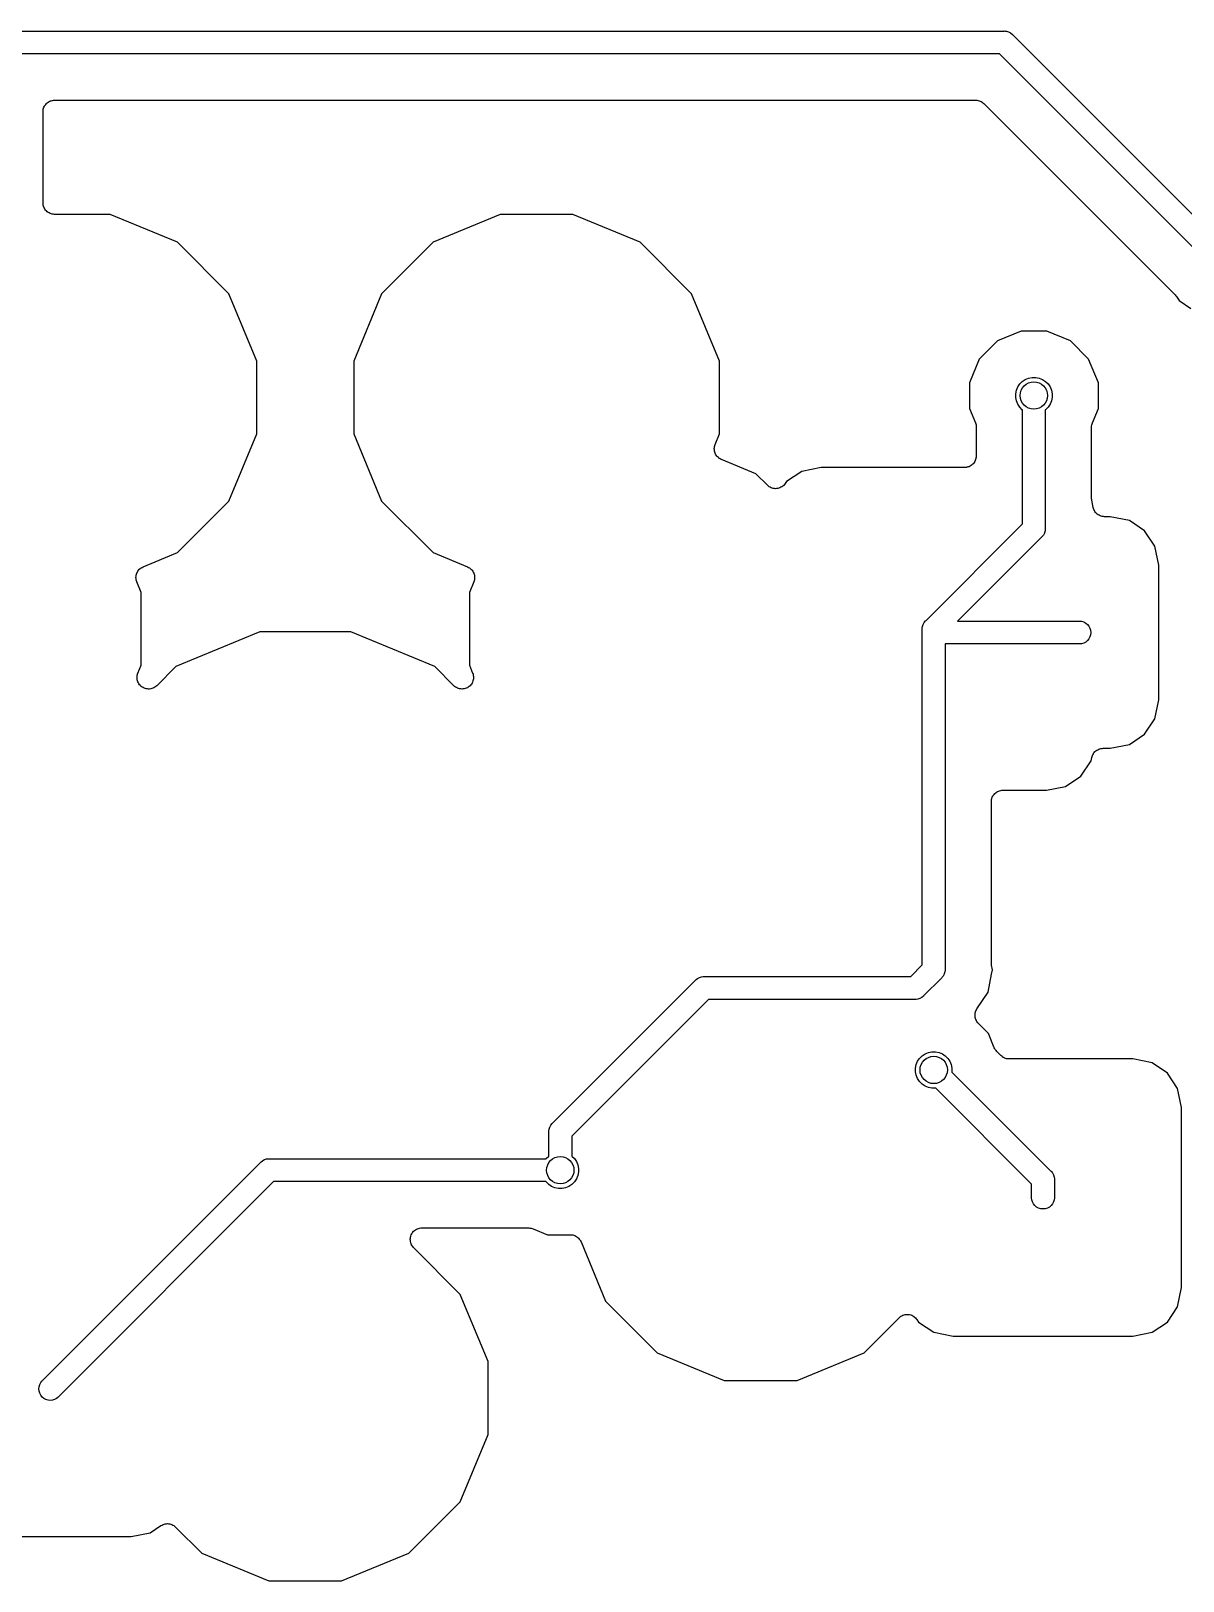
# Model space of a CAD drawing. Extents: x 0.4 to 11.3, y -7.9 to -0.4.
# Drawn here: x 6.126 to 6.624, y -2.882 to -2.213 of the extents above; entities that cross this region are included whole.
import ezdxf

# ---------------------------------------------------------------- set-up
doc = ezdxf.new("R2010")
doc.units = 0
doc.header["$MEASUREMENT"] = 0
doc.layers.add('BLACK', color=7, linetype='CONTINUOUS')

msp = doc.modelspace()

# ---------------------------------------------------------------- linework, layer by layer
at = {"layer": 'BLACK', "linetype": 'CONTINUOUS'}
for p, q in [((5.98745, -2.2126), (6.54602, -2.2126)), ((6.54602, -2.2126), (6.54626, -2.21257)), ((6.54626, -2.21257), (6.5465, -2.2126)), ((6.5465, -2.2126), (6.5465, -2.2126)), ((6.5465, -2.2126), (6.54722, -2.21267)), ((6.54722, -2.21267), (6.54815, -2.21295)), ((6.54815, -2.21295), (6.54901, -2.21341)), ((6.54901, -2.21341), (6.54976, -2.21402)), ((6.54976, -2.21402), (6.54991, -2.21421)), ((6.54991, -2.21421), (6.6418, -2.3061)), ((6.54422, -2.22244), (5.99115, -2.22244)), ((6.63611, -2.31433), (6.54422, -2.22244)), ((6.13297, -2.24327), (6.13299, -2.24326)), ((6.13299, -2.24326), (6.13341, -2.24304)), ((6.13341, -2.24304), (6.13382, -2.24282)), ((6.13382, -2.24282), (6.13384, -2.24281)), ((6.13384, -2.24281), (6.13385, -2.24281)), ((6.13385, -2.24281), (6.1343, -2.24267)), ((6.1343, -2.24267), (6.13475, -2.24254)), ((6.13475, -2.24254), (6.13477, -2.24253)), ((6.13477, -2.24253), (6.13479, -2.24253)), ((6.13479, -2.24253), (6.13526, -2.24249)), ((6.13526, -2.24249), (6.13573, -2.24244)), ((6.13573, -2.24244), (6.53387, -2.24244)), ((6.53387, -2.24244), (6.53388, -2.24244)), ((6.53388, -2.24244), (6.53388, -2.24244)), ((6.53388, -2.24244), (6.53388, -2.24244)), ((6.53388, -2.24244), (6.53394, -2.24244)), ((6.53394, -2.24244), (6.5344, -2.24249)), ((6.5344, -2.24249), (6.53485, -2.24254)), ((6.53485, -2.24254), (6.53488, -2.24255)), ((6.53488, -2.24255), (6.53491, -2.24255)), ((6.53491, -2.24255), (6.53535, -2.24269)), ((6.53535, -2.24269), (6.53579, -2.24282)), ((6.53579, -2.24282), (6.53581, -2.24284)), ((6.53581, -2.24284), (6.53584, -2.24285)), ((6.53584, -2.24285), (6.53624, -2.24307)), ((6.53624, -2.24307), (6.53665, -2.24329)), ((6.13073, -2.24737), (6.13078, -2.2469)), ((6.13073, -2.2474), (6.13073, -2.24737)), ((6.13073, -2.24741), (6.13073, -2.2474)), ((6.13073, -2.24744), (6.13073, -2.24741)), ((6.13073, -2.24741), (6.13073, -2.24741)), ((6.13073, -2.28681), (6.13073, -2.24744)), ((6.13078, -2.2469), (6.13083, -2.24644)), ((6.13083, -2.24642), (6.13084, -2.2464)), ((6.13083, -2.24644), (6.13083, -2.24642)), ((6.13084, -2.2464), (6.13098, -2.24595)), ((6.13098, -2.24595), (6.13112, -2.2455)), ((6.13112, -2.24549), (6.13113, -2.24547)), ((6.13112, -2.2455), (6.13112, -2.24549)), ((6.13113, -2.24547), (6.13136, -2.24506)), ((6.13136, -2.24506), (6.13158, -2.24464)), ((6.13158, -2.24464), (6.13159, -2.24463)), ((6.13159, -2.24463), (6.1316, -2.24462)), ((6.1316, -2.24462), (6.1319, -2.24426)), ((6.1319, -2.24426), (6.1322, -2.24389)), ((6.1322, -2.24389), (6.13222, -2.24388)), ((6.13222, -2.24388), (6.13223, -2.24387)), ((6.13223, -2.24387), (6.13259, -2.24357)), ((6.13259, -2.24357), (6.13296, -2.24328)), ((6.13296, -2.24328), (6.13297, -2.24327)), ((6.53665, -2.24329), (6.53667, -2.2433)), ((6.53667, -2.2433), (6.53669, -2.24332)), ((6.53669, -2.24332), (6.53704, -2.24361)), ((6.53704, -2.24361), (6.5374, -2.24391)), ((6.5374, -2.24391), (6.62006, -2.32656)), ((6.13077, -2.28728), (6.13073, -2.28681)), ((6.13081, -2.28775), (6.13077, -2.28728)), ((6.13082, -2.28776), (6.13081, -2.28775)), ((6.13082, -2.28778), (6.13082, -2.28776)), ((6.13096, -2.28823), (6.13082, -2.28778)), ((6.13109, -2.28868), (6.13096, -2.28823)), ((6.1311, -2.2887), (6.13109, -2.28868)), ((6.1311, -2.28872), (6.1311, -2.2887)), ((6.13132, -2.28913), (6.1311, -2.28872)), ((6.13154, -2.28955), (6.13132, -2.28913)), ((6.13155, -2.28956), (6.13154, -2.28955)), ((6.13156, -2.28958), (6.13155, -2.28956)), ((6.13186, -2.28994), (6.13156, -2.28958)), ((6.13215, -2.29031), (6.13186, -2.28994)), ((6.13217, -2.29032), (6.13215, -2.29031)), ((6.13218, -2.29033), (6.13217, -2.29032)), ((6.13254, -2.29063), (6.13218, -2.29033)), ((6.1329, -2.29094), (6.13254, -2.29063)), ((6.13292, -2.29094), (6.1329, -2.29094)), ((6.13293, -2.29096), (6.13292, -2.29094)), ((6.13334, -2.29118), (6.13293, -2.29096)), ((6.13376, -2.29141), (6.13334, -2.29118)), ((6.13377, -2.29141), (6.13376, -2.29141)), ((6.13379, -2.29142), (6.13377, -2.29141)), ((6.13424, -2.29156), (6.13379, -2.29142)), ((6.13469, -2.2917), (6.13424, -2.29156)), ((6.1347, -2.2917), (6.13469, -2.2917)), ((6.13472, -2.29171), (6.1347, -2.2917)), ((6.13519, -2.29176), (6.13472, -2.29171)), ((6.13566, -2.29181), (6.13519, -2.29176)), ((6.13569, -2.29181), (6.13566, -2.29181)), ((6.13573, -2.29181), (6.13569, -2.29181)), ((6.13569, -2.29181), (6.13569, -2.29181)), ((6.13569, -2.29181), (6.13569, -2.29181)), ((6.15982, -2.29181), (6.13573, -2.29181)), ((6.18888, -2.30385), (6.15982, -2.29181)), ((6.32837, -2.29181), (6.29931, -2.30385)), ((6.35982, -2.29181), (6.32837, -2.29181)), ((6.38888, -2.30385), (6.35982, -2.29181)), ((6.21111, -2.32608), (6.18888, -2.30385)), ((6.29931, -2.30385), (6.27707, -2.32609)), ((6.41111, -2.32608), (6.38888, -2.30385)), ((6.22315, -2.35514), (6.21111, -2.32608)), ((6.27707, -2.32609), (6.26504, -2.35514)), ((6.42315, -2.35514), (6.41111, -2.32608)), ((6.62006, -2.32656), (6.62011, -2.32661)), ((6.62011, -2.32661), (6.62039, -2.32697)), ((6.62039, -2.32697), (6.62068, -2.32732)), ((6.62068, -2.32732), (6.6218, -2.32899)), ((6.6218, -2.32899), (6.62689, -2.3324)), ((6.55351, -2.3422), (6.54327, -2.34645)), ((6.5646, -2.3422), (6.55351, -2.3422)), ((6.57484, -2.34645), (6.5646, -2.3422)), ((6.54327, -2.34645), (6.53542, -2.35429)), ((6.58269, -2.35429), (6.57484, -2.34645)), ((6.22315, -2.38659), (6.22315, -2.35514)), ((6.26504, -2.35514), (6.26504, -2.38659)), ((6.42315, -2.38659), (6.42315, -2.35514)), ((6.53542, -2.35429), (6.53118, -2.36453)), ((6.58693, -2.36453), (6.58269, -2.35429)), ((6.55404, -2.36396), (6.55533, -2.3631)), ((6.55533, -2.3631), (6.55676, -2.36251)), ((6.55676, -2.36251), (6.55828, -2.3622)), ((6.55828, -2.3622), (6.55983, -2.3622)), ((6.55983, -2.3622), (6.56135, -2.36251)), ((6.56135, -2.36251), (6.56278, -2.3631)), ((6.56278, -2.3631), (6.56407, -2.36396)), ((6.53118, -2.36453), (6.53118, -2.37562)), ((6.55118, -2.3693), (6.55148, -2.36778)), ((6.55118, -2.37085), (6.55118, -2.3693)), ((6.55148, -2.36778), (6.55208, -2.36635)), ((6.55208, -2.36635), (6.55294, -2.36506)), ((6.55294, -2.36506), (6.55404, -2.36396)), ((6.56407, -2.36396), (6.56517, -2.36506)), ((6.56517, -2.36506), (6.56603, -2.36635)), ((6.56603, -2.36635), (6.56663, -2.36778)), ((6.56663, -2.36778), (6.56693, -2.3693)), ((6.56693, -2.3693), (6.56693, -2.37085)), ((6.58693, -2.37562), (6.58693, -2.36453)), ((6.53118, -2.37562), (6.53375, -2.38183)), ((6.55148, -2.37238), (6.55118, -2.37085)), ((6.55208, -2.37381), (6.55148, -2.37238)), ((6.55294, -2.3751), (6.55208, -2.37381)), ((6.55404, -2.37619), (6.55294, -2.3751)), ((6.55413, -2.37626), (6.55404, -2.37619)), ((6.55413, -2.42552), (6.55413, -2.37626)), ((6.56407, -2.37619), (6.56398, -2.37626)), ((6.56398, -2.37626), (6.56398, -2.42732)), ((6.56517, -2.3751), (6.56407, -2.37619)), ((6.56603, -2.37381), (6.56517, -2.3751)), ((6.56663, -2.37238), (6.56603, -2.37381)), ((6.56693, -2.37085), (6.56663, -2.37238)), ((6.58436, -2.38183), (6.58693, -2.37562)), ((6.53375, -2.38183), (6.53376, -2.38184)), ((6.53376, -2.38184), (6.53376, -2.38184)), ((6.53376, -2.38184), (6.53376, -2.38184)), ((6.53376, -2.38184), (6.53378, -2.3819)), ((6.53378, -2.3819), (6.53391, -2.38234)), ((6.53391, -2.38234), (6.53404, -2.38278)), ((6.53404, -2.38278), (6.53404, -2.38281)), ((6.53404, -2.38281), (6.53405, -2.38284)), ((6.53405, -2.38284), (6.53409, -2.38329)), ((6.53409, -2.38329), (6.53413, -2.38375)), ((6.53413, -2.38375), (6.53413, -2.39616)), ((6.58398, -2.38368), (6.58403, -2.38322)), ((6.58398, -2.38374), (6.58398, -2.38368)), ((6.58398, -2.38375), (6.58398, -2.38374)), ((6.58398, -2.38374), (6.58398, -2.38374)), ((6.58398, -2.38374), (6.58398, -2.38374)), ((6.58398, -2.41424), (6.58398, -2.38375)), ((6.58403, -2.38322), (6.58407, -2.38277)), ((6.58407, -2.38277), (6.58408, -2.38274)), ((6.58408, -2.38274), (6.58409, -2.38271)), ((6.58409, -2.38271), (6.58422, -2.38227)), ((6.58422, -2.38227), (6.58436, -2.38183)), ((6.21111, -2.41565), (6.22315, -2.38659)), ((6.26504, -2.38659), (6.27707, -2.41565)), ((6.42127, -2.39114), (6.42315, -2.38659)), ((6.42088, -2.39304), (6.42089, -2.39303)), ((6.42093, -2.39351), (6.42088, -2.39304)), ((6.42089, -2.39301), (6.42093, -2.39254)), ((6.42089, -2.39303), (6.42089, -2.39301)), ((6.42093, -2.39254), (6.42098, -2.39207)), ((6.42097, -2.39398), (6.42093, -2.39351)), ((6.42098, -2.394), (6.42097, -2.39398)), ((6.42098, -2.39207), (6.42099, -2.39206)), ((6.42098, -2.39402), (6.42098, -2.394)), ((6.42111, -2.39447), (6.42098, -2.39402)), ((6.42099, -2.39204), (6.42113, -2.39159)), ((6.42099, -2.39206), (6.42099, -2.39204)), ((6.42125, -2.39492), (6.42111, -2.39447)), ((6.42113, -2.39159), (6.42127, -2.39114)), ((6.42125, -2.39493), (6.42125, -2.39492)), ((6.42126, -2.39495), (6.42125, -2.39493)), ((6.42148, -2.39537), (6.42126, -2.39495)), ((6.4217, -2.39578), (6.42148, -2.39537)), ((6.42171, -2.3958), (6.4217, -2.39578)), ((6.42172, -2.39581), (6.42171, -2.3958)), ((6.42202, -2.39618), (6.42172, -2.39581)), ((6.42231, -2.39655), (6.42202, -2.39618)), ((6.42232, -2.39656), (6.42231, -2.39655)), ((6.42233, -2.39657), (6.42232, -2.39656)), ((6.42269, -2.39687), (6.42233, -2.39657)), ((6.42305, -2.39717), (6.42269, -2.39687)), ((6.42307, -2.39718), (6.42305, -2.39717)), ((6.42308, -2.39719), (6.42307, -2.39718)), ((6.4235, -2.39742), (6.42308, -2.39719)), ((6.53402, -2.3972), (6.53388, -2.39765)), ((6.53403, -2.39719), (6.53402, -2.3972)), ((6.53408, -2.3967), (6.53403, -2.39717)), ((6.53403, -2.39717), (6.53403, -2.39719)), ((6.53413, -2.39623), (6.53408, -2.3967)), ((6.53413, -2.39616), (6.53413, -2.3962)), ((6.53413, -2.3962), (6.53413, -2.3962)), ((6.53413, -2.3962), (6.53413, -2.3962)), ((6.53413, -2.3962), (6.53413, -2.39623)), ((6.42391, -2.39765), (6.4235, -2.39742)), ((6.42394, -2.39766), (6.42391, -2.39765)), ((6.42397, -2.39767), (6.42394, -2.39766)), ((6.42394, -2.39766), (6.42394, -2.39766)), ((6.42394, -2.39766), (6.42394, -2.39766)), ((6.43888, -2.40385), (6.42397, -2.39767)), ((6.44386, -2.40883), (6.43888, -2.40385)), ((6.45873, -2.40281), (6.45212, -2.40723)), ((6.46703, -2.40116), (6.45873, -2.40281)), ((6.52913, -2.40116), (6.46703, -2.40116)), ((6.5296, -2.40112), (6.52913, -2.40116)), ((6.53007, -2.40108), (6.5296, -2.40112)), ((6.53009, -2.40107), (6.53007, -2.40108)), ((6.53011, -2.40107), (6.53009, -2.40107)), ((6.53056, -2.40093), (6.53011, -2.40107)), ((6.53101, -2.4008), (6.53056, -2.40093)), ((6.53102, -2.40079), (6.53101, -2.4008)), ((6.53104, -2.40079), (6.53102, -2.40079)), ((6.53145, -2.40057), (6.53104, -2.40079)), ((6.53187, -2.40035), (6.53145, -2.40057)), ((6.53189, -2.40034), (6.53187, -2.40035)), ((6.5319, -2.40033), (6.53189, -2.40034)), ((6.53227, -2.40003), (6.5319, -2.40033)), ((6.53263, -2.39974), (6.53227, -2.40003)), ((6.53264, -2.39972), (6.53263, -2.39974)), ((6.53266, -2.39971), (6.53264, -2.39972)), ((6.53296, -2.39935), (6.53266, -2.39971)), ((6.53326, -2.39899), (6.53296, -2.39935)), ((6.53327, -2.39897), (6.53326, -2.39899)), ((6.53328, -2.39896), (6.53327, -2.39897)), ((6.5335, -2.39855), (6.53328, -2.39896)), ((6.53373, -2.39813), (6.5335, -2.39855)), ((6.53374, -2.3981), (6.53373, -2.39812)), ((6.53373, -2.39812), (6.53373, -2.39813)), ((6.53388, -2.39765), (6.53374, -2.3981)), ((6.44423, -2.40913), (6.44386, -2.40883)), ((6.44459, -2.40943), (6.44423, -2.40913)), ((6.4446, -2.40944), (6.44459, -2.40943)), ((6.44462, -2.40945), (6.4446, -2.40944)), ((6.44503, -2.40967), (6.44462, -2.40945)), ((6.44545, -2.4099), (6.44503, -2.40967)), ((6.44546, -2.40991), (6.44545, -2.4099)), ((6.44548, -2.40991), (6.44546, -2.40991)), ((6.44593, -2.41005), (6.44548, -2.40991)), ((6.44638, -2.41019), (6.44593, -2.41005)), ((6.44639, -2.41019), (6.44638, -2.41019)), ((6.44641, -2.4102), (6.44639, -2.41019)), ((6.44688, -2.41025), (6.44641, -2.4102)), ((6.44735, -2.4103), (6.44688, -2.41025)), ((6.44736, -2.4103), (6.44735, -2.4103)), ((6.44738, -2.4103), (6.44736, -2.4103)), ((6.44785, -2.41025), (6.44738, -2.4103)), ((6.44832, -2.41021), (6.44785, -2.41025)), ((6.44834, -2.41021), (6.44832, -2.41021)), ((6.44835, -2.41021), (6.44834, -2.41021)), ((6.4488, -2.41007), (6.44835, -2.41021)), ((6.44926, -2.40994), (6.4488, -2.41007)), ((6.44927, -2.40993), (6.44926, -2.40994)), ((6.44929, -2.40993), (6.44927, -2.40993)), ((6.44971, -2.40971), (6.44929, -2.40993)), ((6.45012, -2.40949), (6.44971, -2.40971)), ((6.45014, -2.40948), (6.45012, -2.40949)), ((6.45015, -2.40947), (6.45014, -2.40948)), ((6.45052, -2.40917), (6.45015, -2.40947)), ((6.45089, -2.40888), (6.45052, -2.40917)), ((6.4509, -2.40887), (6.45089, -2.40888)), ((6.45091, -2.40886), (6.4509, -2.40887)), ((6.45121, -2.4085), (6.45091, -2.40886)), ((6.45152, -2.40813), (6.45121, -2.4085)), ((6.45153, -2.40811), (6.45152, -2.40813)), ((6.45155, -2.40807), (6.45153, -2.40811)), ((6.45153, -2.40811), (6.45153, -2.40811)), ((6.45153, -2.40811), (6.45153, -2.40811)), ((6.45212, -2.40723), (6.45155, -2.40807)), ((6.18888, -2.43789), (6.21111, -2.41565)), ((6.27707, -2.41565), (6.29931, -2.43789)), ((6.58402, -2.4147), (6.58398, -2.41424)), ((6.58406, -2.41515), (6.58402, -2.4147)), ((6.58407, -2.41522), (6.58406, -2.41515)), ((6.58471, -2.4184), (6.58407, -2.41522)), ((6.58484, -2.41885), (6.58471, -2.4184)), ((6.58497, -2.4193), (6.58484, -2.41885)), ((6.58498, -2.41931), (6.58497, -2.4193)), ((6.58499, -2.41933), (6.58498, -2.41931)), ((6.58521, -2.41975), (6.58499, -2.41933)), ((6.58543, -2.42016), (6.58521, -2.41975)), ((6.58544, -2.42018), (6.58543, -2.42016)), ((6.58545, -2.42019), (6.58544, -2.42018)), ((6.58574, -2.42056), (6.58545, -2.42019)), ((6.58604, -2.42092), (6.58574, -2.42056)), ((6.58605, -2.42093), (6.58604, -2.42092)), ((6.58606, -2.42095), (6.58605, -2.42093)), ((6.58643, -2.42125), (6.58606, -2.42095)), ((6.58678, -2.42155), (6.58643, -2.42125)), ((6.5868, -2.42156), (6.58678, -2.42155)), ((6.58682, -2.42157), (6.5868, -2.42156)), ((6.58723, -2.42179), (6.58682, -2.42157)), ((6.58764, -2.42202), (6.58723, -2.42179)), ((6.58766, -2.42203), (6.58764, -2.42202)), ((6.58768, -2.42203), (6.58766, -2.42203)), ((6.58812, -2.42217), (6.58768, -2.42203)), ((6.58857, -2.42231), (6.58812, -2.42217)), ((6.58859, -2.42232), (6.58857, -2.42231)), ((6.58861, -2.42232), (6.58859, -2.42232)), ((6.58908, -2.42237), (6.58861, -2.42232)), ((6.58954, -2.42242), (6.58908, -2.42237)), ((6.58958, -2.42242), (6.58954, -2.42242)), ((6.58961, -2.42242), (6.58958, -2.42242)), ((6.58958, -2.42242), (6.58958, -2.42242)), ((6.58958, -2.42242), (6.58958, -2.42242)), ((6.59203, -2.42242), (6.58961, -2.42242)), ((6.60032, -2.42407), (6.59203, -2.42242)), ((6.51244, -2.46722), (6.55413, -2.42552)), ((6.56281, -2.43074), (6.56255, -2.43106)), ((6.56317, -2.43031), (6.56281, -2.43074)), ((6.56362, -2.42945), (6.56317, -2.43031)), ((6.56365, -2.42938), (6.56362, -2.42945)), ((6.56391, -2.42852), (6.56365, -2.42938)), ((6.56398, -2.4278), (6.56391, -2.42852)), ((6.56398, -2.42732), (6.564, -2.42756)), ((6.564, -2.42756), (6.56398, -2.4278)), ((6.56398, -2.4278), (6.56398, -2.4278)), ((6.60694, -2.42849), (6.60032, -2.42407)), ((6.61136, -2.43511), (6.60694, -2.42849)), ((6.56236, -2.43121), (6.52605, -2.46752)), ((6.56255, -2.43106), (6.56236, -2.43121)), ((6.61301, -2.44341), (6.61136, -2.43511)), ((6.17355, -2.44428), (6.17397, -2.44406)), ((6.17397, -2.44406), (6.18888, -2.43789)), ((6.29931, -2.43789), (6.31422, -2.44406)), ((6.31422, -2.44406), (6.31425, -2.44407)), ((6.31425, -2.44407), (6.31425, -2.44407)), ((6.31425, -2.44407), (6.31425, -2.44407)), ((6.31425, -2.44407), (6.31428, -2.44409)), ((6.31428, -2.44409), (6.31469, -2.44431)), ((6.61301, -2.50148), (6.61301, -2.44341)), ((6.17088, -2.44865), (6.17089, -2.44864)), ((6.17093, -2.44912), (6.17088, -2.44865)), ((6.17089, -2.44862), (6.17094, -2.44815)), ((6.17089, -2.44864), (6.17089, -2.44862)), ((6.17097, -2.44959), (6.17093, -2.44912)), ((6.17094, -2.44815), (6.17099, -2.44768)), ((6.17097, -2.44961), (6.17097, -2.44959)), ((6.17097, -2.44962), (6.17097, -2.44961)), ((6.17111, -2.45007), (6.17097, -2.44962)), ((6.17099, -2.44765), (6.17113, -2.4472)), ((6.17099, -2.44767), (6.17099, -2.44765)), ((6.17099, -2.44768), (6.17099, -2.44767)), ((6.17124, -2.45053), (6.17111, -2.45007)), ((6.17113, -2.4472), (6.17127, -2.44675)), ((6.17125, -2.45056), (6.17124, -2.45053)), ((6.17127, -2.45059), (6.17125, -2.45056)), ((6.17125, -2.45056), (6.17125, -2.45056)), ((6.17125, -2.45056), (6.17125, -2.45056)), ((6.17127, -2.44675), (6.17128, -2.44673)), ((6.17315, -2.45514), (6.17127, -2.45059)), ((6.17128, -2.44673), (6.17129, -2.44672)), ((6.17129, -2.44672), (6.17151, -2.44631)), ((6.17151, -2.44631), (6.17173, -2.44589)), ((6.17173, -2.44589), (6.17175, -2.44588)), ((6.17175, -2.44586), (6.17205, -2.4455)), ((6.17175, -2.44588), (6.17175, -2.44586)), ((6.17205, -2.4455), (6.17236, -2.44514)), ((6.17236, -2.44514), (6.17237, -2.44513)), ((6.17237, -2.44513), (6.17238, -2.44511)), ((6.17238, -2.44511), (6.17274, -2.44482)), ((6.17274, -2.44482), (6.17311, -2.44452)), ((6.17311, -2.44452), (6.17313, -2.44451)), ((6.17313, -2.44451), (6.17314, -2.4445)), ((6.17314, -2.4445), (6.17355, -2.44428)), ((6.31469, -2.44431), (6.31511, -2.44454)), ((6.31692, -2.45059), (6.31504, -2.45514)), ((6.31511, -2.44454), (6.31512, -2.44455)), ((6.31512, -2.44455), (6.31514, -2.44456)), ((6.31514, -2.44456), (6.31549, -2.44486)), ((6.31549, -2.44486), (6.31586, -2.44516)), ((6.31586, -2.44516), (6.31587, -2.44518)), ((6.31587, -2.44518), (6.31588, -2.44519)), ((6.31588, -2.44519), (6.31617, -2.44555)), ((6.31617, -2.44555), (6.31647, -2.44592)), ((6.31647, -2.44592), (6.31648, -2.44593)), ((6.31648, -2.44593), (6.31649, -2.44595)), ((6.31649, -2.44595), (6.31671, -2.44636)), ((6.31671, -2.44636), (6.31693, -2.44678)), ((6.31706, -2.45014), (6.31692, -2.45059)), ((6.31693, -2.44678), (6.31694, -2.4468)), ((6.31694, -2.4468), (6.31694, -2.44681)), ((6.31694, -2.44681), (6.31707, -2.44726)), ((6.3172, -2.44969), (6.31706, -2.45014)), ((6.31707, -2.44726), (6.31721, -2.44772)), ((6.31721, -2.44966), (6.3172, -2.44968)), ((6.3172, -2.44968), (6.3172, -2.44969)), ((6.31721, -2.44772), (6.31721, -2.44773)), ((6.31721, -2.44773), (6.31722, -2.44775)), ((6.31725, -2.44919), (6.31721, -2.44966)), ((6.31722, -2.44775), (6.31726, -2.44822)), ((6.3173, -2.44872), (6.31725, -2.44919)), ((6.31726, -2.44822), (6.3173, -2.44869)), ((6.3173, -2.44869), (6.3173, -2.4487)), ((6.3173, -2.4487), (6.3173, -2.44872)), ((6.17315, -2.48659), (6.17315, -2.45514)), ((6.31504, -2.45514), (6.31504, -2.48659)), ((6.5108, -2.47087), (6.51083, -2.47063)), ((6.51083, -2.47111), (6.5108, -2.47087)), ((6.51083, -2.47062), (6.5109, -2.4699)), ((6.51083, -2.47063), (6.51083, -2.47062)), ((6.5109, -2.4699), (6.51118, -2.46897)), ((6.51118, -2.46897), (6.51164, -2.46812)), ((6.51164, -2.46812), (6.51225, -2.46737)), ((6.51225, -2.46737), (6.51244, -2.46722)), ((6.52605, -2.46752), (6.57898, -2.46752)), ((6.57898, -2.46752), (6.5797, -2.46759)), ((6.5797, -2.46759), (6.58063, -2.46787)), ((6.58063, -2.46787), (6.58149, -2.46833)), ((6.58149, -2.46833), (6.58224, -2.46894)), ((6.58224, -2.46894), (6.58285, -2.46969)), ((6.58285, -2.46969), (6.58331, -2.47055)), ((6.58331, -2.47055), (6.58359, -2.47148)), ((6.22445, -2.47213), (6.18816, -2.48716)), ((6.26374, -2.47213), (6.22445, -2.47213)), ((6.30003, -2.48716), (6.26374, -2.47213)), ((6.51083, -2.61607), (6.51083, -2.47111)), ((6.57898, -2.47736), (6.52067, -2.47736)), ((6.52067, -2.47736), (6.52067, -2.61787)), ((6.5797, -2.47729), (6.57898, -2.47736)), ((6.58063, -2.47701), (6.5797, -2.47729)), ((6.58149, -2.47655), (6.58063, -2.47701)), ((6.58224, -2.47594), (6.58149, -2.47655)), ((6.58285, -2.47519), (6.58224, -2.47594)), ((6.58331, -2.47433), (6.58285, -2.47519)), ((6.58359, -2.47341), (6.58331, -2.47433)), ((6.58359, -2.47148), (6.58369, -2.47244)), ((6.58369, -2.47244), (6.58359, -2.47341)), ((6.17142, -2.49138), (6.17147, -2.4909)), ((6.17147, -2.49089), (6.17161, -2.49043)), ((6.17147, -2.4909), (6.17147, -2.49089)), ((6.17147, -2.49089), (6.17147, -2.49089)), ((6.17161, -2.49043), (6.17175, -2.48996)), ((6.17175, -2.48996), (6.17315, -2.48659)), ((6.18816, -2.48716), (6.17991, -2.49541)), ((6.30828, -2.49541), (6.30003, -2.48716)), ((6.31504, -2.48659), (6.31644, -2.48996)), ((6.31644, -2.48996), (6.31646, -2.49002)), ((6.31646, -2.49002), (6.31646, -2.49002)), ((6.31646, -2.49002), (6.31646, -2.49002)), ((6.31646, -2.49002), (6.31646, -2.49003)), ((6.31646, -2.49003), (6.3166, -2.4905)), ((6.3166, -2.4905), (6.31673, -2.49096)), ((6.31673, -2.49096), (6.31673, -2.49096)), ((6.31673, -2.49096), (6.31673, -2.49097)), ((6.31673, -2.49097), (6.31677, -2.49144)), ((6.17137, -2.49186), (6.17142, -2.49138)), ((6.17137, -2.49187), (6.17137, -2.49186)), ((6.17142, -2.49235), (6.17137, -2.49187)), ((6.17137, -2.49187), (6.17137, -2.49187)), ((6.17146, -2.49283), (6.17142, -2.49235)), ((6.17146, -2.49284), (6.17146, -2.49283)), ((6.17147, -2.49284), (6.17146, -2.49284)), ((6.1716, -2.49331), (6.17147, -2.49284)), ((6.17174, -2.49377), (6.1716, -2.49331)), ((6.17175, -2.49378), (6.17174, -2.49377)), ((6.17174, -2.49377), (6.17174, -2.49377)), ((6.17196, -2.49419), (6.17175, -2.49378)), ((6.1722, -2.49463), (6.17196, -2.49419)), ((6.1722, -2.49464), (6.1722, -2.49463)), ((6.1722, -2.49463), (6.1722, -2.49463)), ((6.1725, -2.49501), (6.1722, -2.49464)), ((6.17281, -2.49539), (6.1725, -2.49501)), ((6.17282, -2.4954), (6.17281, -2.49539)), ((6.17281, -2.49539), (6.17281, -2.49539)), ((6.17319, -2.49571), (6.17282, -2.4954)), ((6.17356, -2.49601), (6.17319, -2.49571)), ((6.17356, -2.49602), (6.17356, -2.49601)), ((6.17357, -2.49602), (6.17356, -2.49602)), ((6.17399, -2.49625), (6.17357, -2.49602)), ((6.17442, -2.49648), (6.17399, -2.49625)), ((6.17443, -2.49648), (6.17442, -2.49648)), ((6.17442, -2.49648), (6.17442, -2.49648)), ((6.17488, -2.49663), (6.17443, -2.49648)), ((6.17535, -2.49677), (6.17488, -2.49663)), ((6.17536, -2.49677), (6.17535, -2.49677)), ((6.17535, -2.49677), (6.17535, -2.49677)), ((6.17584, -2.49683), (6.17536, -2.49677)), ((6.17632, -2.49688), (6.17584, -2.49683)), ((6.17633, -2.49688), (6.17632, -2.49688)), ((6.17632, -2.49688), (6.17632, -2.49688)), ((6.17681, -2.49684), (6.17633, -2.49688)), ((6.17729, -2.49679), (6.17681, -2.49684)), ((6.1773, -2.49679), (6.17729, -2.49679)), ((6.17776, -2.49666), (6.1773, -2.49679)), ((6.1773, -2.49679), (6.1773, -2.49679)), ((6.17823, -2.49652), (6.17776, -2.49666)), ((6.17824, -2.49652), (6.17823, -2.49652)), ((6.17823, -2.49652), (6.17823, -2.49652)), ((6.17866, -2.4963), (6.17824, -2.49652)), ((6.17909, -2.49607), (6.17866, -2.4963)), ((6.1791, -2.49607), (6.17909, -2.49607)), ((6.17947, -2.49577), (6.1791, -2.49607)), ((6.1791, -2.49607), (6.1791, -2.49607)), ((6.17986, -2.49546), (6.17947, -2.49577)), ((6.17991, -2.49541), (6.17986, -2.49546)), ((6.17986, -2.49546), (6.17986, -2.49546)), ((6.17986, -2.49546), (6.17986, -2.49546)), ((6.17986, -2.49546), (6.17986, -2.49546)), ((6.30866, -2.49572), (6.30828, -2.49541)), ((6.30903, -2.49603), (6.30866, -2.49572)), ((6.30904, -2.49603), (6.30903, -2.49603)), ((6.30903, -2.49603), (6.30903, -2.49603)), ((6.30946, -2.49626), (6.30904, -2.49603)), ((6.30989, -2.49649), (6.30946, -2.49626)), ((6.3099, -2.49649), (6.30989, -2.49649)), ((6.30989, -2.49649), (6.30989, -2.49649)), ((6.31037, -2.49664), (6.3099, -2.49649)), ((6.31082, -2.49678), (6.31037, -2.49664)), ((6.31083, -2.49678), (6.31082, -2.49678)), ((6.31082, -2.49678), (6.31082, -2.49678)), ((6.31132, -2.49683), (6.31083, -2.49678)), ((6.31179, -2.49688), (6.31132, -2.49683)), ((6.3118, -2.49688), (6.31179, -2.49688)), ((6.31227, -2.49683), (6.3118, -2.49688)), ((6.3118, -2.49688), (6.3118, -2.49688)), ((6.31276, -2.49679), (6.31227, -2.49683)), ((6.31277, -2.49679), (6.31276, -2.49679)), ((6.31323, -2.49665), (6.31277, -2.49679)), ((6.31277, -2.49679), (6.31277, -2.49679)), ((6.3137, -2.49651), (6.31323, -2.49665)), ((6.31371, -2.49651), (6.3137, -2.49651)), ((6.3137, -2.49651), (6.3137, -2.49651)), ((6.31415, -2.49627), (6.31371, -2.49651)), ((6.31456, -2.49606), (6.31415, -2.49627)), ((6.31457, -2.49605), (6.31456, -2.49606)), ((6.31497, -2.49573), (6.31457, -2.49605)), ((6.31457, -2.49605), (6.31457, -2.49605)), ((6.31532, -2.49544), (6.31497, -2.49573)), ((6.31533, -2.49544), (6.31532, -2.49544)), ((6.31532, -2.49544), (6.31532, -2.49544)), ((6.31565, -2.49506), (6.31533, -2.49544)), ((6.31595, -2.4947), (6.31565, -2.49506)), ((6.31618, -2.49426), (6.31595, -2.49469)), ((6.31595, -2.49469), (6.31595, -2.49469)), ((6.31595, -2.49469), (6.31595, -2.4947)), ((6.31642, -2.49384), (6.31618, -2.49426)), ((6.31657, -2.49336), (6.31642, -2.49383)), ((6.31642, -2.49383), (6.31642, -2.49384)), ((6.31642, -2.49384), (6.31642, -2.49384)), ((6.31671, -2.49291), (6.31657, -2.49336)), ((6.31677, -2.49241), (6.31671, -2.4929)), ((6.31671, -2.4929), (6.31671, -2.49291)), ((6.31671, -2.49291), (6.31671, -2.49291)), ((6.31677, -2.49144), (6.31682, -2.49193)), ((6.31682, -2.49194), (6.31677, -2.49241)), ((6.31682, -2.49193), (6.31682, -2.49194)), ((6.31682, -2.49194), (6.31682, -2.49194)), ((6.61136, -2.50977), (6.61301, -2.50148)), ((6.60694, -2.51639), (6.61136, -2.50977)), ((6.60032, -2.52081), (6.60694, -2.51639)), ((6.58486, -2.52463), (6.58516, -2.52427)), ((6.58516, -2.52427), (6.58546, -2.52391)), ((6.58546, -2.52391), (6.58547, -2.5239)), ((6.58547, -2.5239), (6.58549, -2.52388)), ((6.58549, -2.52388), (6.58585, -2.52359)), ((6.58585, -2.52359), (6.58622, -2.52329)), ((6.58622, -2.52329), (6.58623, -2.52328)), ((6.58623, -2.52328), (6.58625, -2.52327)), ((6.58625, -2.52327), (6.58667, -2.52305)), ((6.58667, -2.52305), (6.58708, -2.52284)), ((6.58708, -2.52284), (6.5871, -2.52283)), ((6.5871, -2.52283), (6.58711, -2.52282)), ((6.58711, -2.52282), (6.58757, -2.52269)), ((6.58757, -2.52269), (6.58801, -2.52255)), ((6.58801, -2.52255), (6.58803, -2.52255)), ((6.58803, -2.52255), (6.58805, -2.52255)), ((6.58805, -2.52255), (6.58852, -2.5225)), ((6.58852, -2.5225), (6.58898, -2.52246)), ((6.58898, -2.52246), (6.59203, -2.52246)), ((6.59203, -2.52246), (6.60032, -2.52081)), ((6.57938, -2.5345), (6.5838, -2.52788)), ((6.5838, -2.52788), (6.58408, -2.52648)), ((6.58408, -2.52645), (6.58409, -2.52641)), ((6.58408, -2.52648), (6.58408, -2.52645)), ((6.58408, -2.52645), (6.58408, -2.52645)), ((6.58408, -2.52645), (6.58408, -2.52645)), ((6.58409, -2.52641), (6.58424, -2.52597)), ((6.58424, -2.52597), (6.58437, -2.52552)), ((6.58437, -2.52552), (6.58438, -2.5255)), ((6.58438, -2.5255), (6.58439, -2.52548)), ((6.58439, -2.52548), (6.58462, -2.52507)), ((6.58462, -2.52507), (6.58484, -2.52466)), ((6.58484, -2.52466), (6.58485, -2.52465)), ((6.58485, -2.52465), (6.58486, -2.52463)), ((6.57276, -2.53892), (6.57938, -2.5345)), ((6.54072, -2.54503), (6.54077, -2.54456)), ((6.54077, -2.54456), (6.54078, -2.54455)), ((6.54078, -2.54453), (6.54092, -2.54408)), ((6.54078, -2.54455), (6.54078, -2.54453)), ((6.54092, -2.54408), (6.54106, -2.54363)), ((6.54106, -2.54363), (6.54107, -2.54362)), ((6.54107, -2.5436), (6.5413, -2.54319)), ((6.54107, -2.54362), (6.54107, -2.5436)), ((6.5413, -2.54319), (6.54152, -2.54277)), ((6.54152, -2.54277), (6.54154, -2.54276)), ((6.54154, -2.54274), (6.54185, -2.54238)), ((6.54154, -2.54276), (6.54154, -2.54274)), ((6.54185, -2.54238), (6.54215, -2.54202)), ((6.54215, -2.54202), (6.54216, -2.54201)), ((6.54216, -2.54201), (6.54217, -2.542)), ((6.54217, -2.542), (6.54254, -2.5417)), ((6.54254, -2.5417), (6.5429, -2.5414)), ((6.5429, -2.5414), (6.54292, -2.5414)), ((6.54292, -2.5414), (6.54293, -2.54138)), ((6.54293, -2.54138), (6.54335, -2.54117)), ((6.54335, -2.54117), (6.54376, -2.54095)), ((6.54376, -2.54095), (6.54378, -2.54094)), ((6.54378, -2.54094), (6.5438, -2.54093)), ((6.5438, -2.54093), (6.54425, -2.5408)), ((6.54425, -2.5408), (6.5447, -2.54066)), ((6.5447, -2.54066), (6.54472, -2.54066)), ((6.54472, -2.54066), (6.54473, -2.54066)), ((6.54473, -2.54066), (6.5452, -2.54061)), ((6.5452, -2.54061), (6.54567, -2.54057)), ((6.54567, -2.54057), (6.56447, -2.54057)), ((6.56447, -2.54057), (6.57276, -2.53892)), ((6.54067, -2.5455), (6.54072, -2.54503)), ((6.54067, -2.54553), (6.54067, -2.5455)), ((6.54067, -2.54557), (6.54067, -2.54553)), ((6.54067, -2.54553), (6.54067, -2.54553)), ((6.54067, -2.54553), (6.54067, -2.54553)), ((6.54067, -2.61516), (6.54067, -2.54557)), ((6.50584, -2.62106), (6.51083, -2.61607)), ((6.52067, -2.61787), (6.52069, -2.61811)), ((6.52069, -2.61811), (6.52067, -2.61835)), ((6.54071, -2.61562), (6.54067, -2.61516)), ((6.54075, -2.61607), (6.54071, -2.61562)), ((6.54077, -2.61614), (6.54075, -2.61607)), ((6.54116, -2.61811), (6.54077, -2.61614)), ((6.54077, -2.62008), (6.54116, -2.61811)), ((6.35102, -2.68437), (6.41272, -2.62267)), ((6.41272, -2.62267), (6.41287, -2.62249)), ((6.41287, -2.62249), (6.41306, -2.62233)), ((6.41306, -2.62233), (6.4136, -2.62189)), ((6.41306, -2.62233), (6.41306, -2.62233)), ((6.4136, -2.62189), (6.41362, -2.62187)), ((6.41362, -2.62187), (6.41447, -2.62142)), ((6.41447, -2.62142), (6.4154, -2.62113)), ((6.4154, -2.62113), (6.41613, -2.62106)), ((6.41613, -2.62106), (6.41637, -2.62104)), ((6.41613, -2.62106), (6.41613, -2.62106)), ((6.41637, -2.62104), (6.41661, -2.62106)), ((6.41661, -2.62106), (6.50584, -2.62106)), ((6.51906, -2.62176), (6.51152, -2.62929)), ((6.51924, -2.62161), (6.51906, -2.62176)), ((6.51945, -2.62135), (6.51924, -2.62161)), ((6.51986, -2.62086), (6.51945, -2.62135)), ((6.52032, -2.62), (6.51986, -2.62086)), ((6.52034, -2.61992), (6.52032, -2.62)), ((6.5206, -2.61907), (6.52034, -2.61992)), ((6.52067, -2.61835), (6.5206, -2.61907)), ((6.52067, -2.61835), (6.52067, -2.61835)), ((6.53922, -2.62783), (6.54077, -2.62008)), ((6.54077, -2.62008), (6.54077, -2.62008)), ((6.41841, -2.63091), (6.35925, -2.69006)), ((6.50763, -2.63091), (6.41841, -2.63091)), ((6.50787, -2.63093), (6.50763, -2.63091)), ((6.50812, -2.63091), (6.50787, -2.63093)), ((6.50884, -2.63083), (6.50812, -2.63091)), ((6.50812, -2.63091), (6.50812, -2.63091)), ((6.50977, -2.63055), (6.50884, -2.63083)), ((6.51062, -2.6301), (6.50977, -2.63055)), ((6.51137, -2.62948), (6.51062, -2.6301)), ((6.51152, -2.62929), (6.51137, -2.62948)), ((6.53444, -2.635), (6.53922, -2.62783)), ((6.5336, -2.63772), (6.53365, -2.63726)), ((6.5336, -2.63774), (6.5336, -2.63772)), ((6.5336, -2.63776), (6.5336, -2.63774)), ((6.53364, -2.63823), (6.5336, -2.63776)), ((6.53368, -2.63869), (6.53364, -2.63823)), ((6.53365, -2.63726), (6.53369, -2.63679)), ((6.53369, -2.63679), (6.5337, -2.63677)), ((6.5337, -2.63675), (6.53384, -2.6363)), ((6.5337, -2.63677), (6.5337, -2.63675)), ((6.53384, -2.6363), (6.53398, -2.63586)), ((6.53398, -2.63586), (6.53399, -2.63584)), ((6.53399, -2.63582), (6.53422, -2.63541)), ((6.53399, -2.63584), (6.53399, -2.63582)), ((6.53422, -2.63541), (6.53444, -2.635)), ((6.53369, -2.63871), (6.53368, -2.63869)), ((6.53369, -2.63873), (6.53369, -2.63871)), ((6.53382, -2.63918), (6.53369, -2.63873)), ((6.53395, -2.63963), (6.53382, -2.63918)), ((6.53396, -2.63965), (6.53395, -2.63963)), ((6.53397, -2.63967), (6.53396, -2.63965)), ((6.53419, -2.64008), (6.53397, -2.63967)), ((6.5344, -2.6405), (6.53419, -2.64008)), ((6.53441, -2.64051), (6.5344, -2.6405)), ((6.53442, -2.64053), (6.53441, -2.64051)), ((6.53472, -2.64089), (6.53442, -2.64053)), ((6.53501, -2.64126), (6.53472, -2.64089)), ((6.53504, -2.64129), (6.53501, -2.64126)), ((6.53506, -2.64131), (6.53504, -2.64129)), ((6.53504, -2.64129), (6.53504, -2.64129)), ((6.53504, -2.64129), (6.53504, -2.64129)), ((6.53938, -2.64563), (6.53506, -2.64131)), ((6.54195, -2.65184), (6.53938, -2.64563)), ((6.50818, -2.65912), (6.50877, -2.65769)), ((6.50877, -2.65769), (6.50963, -2.6564)), ((6.50963, -2.6564), (6.51073, -2.6553)), ((6.51073, -2.6553), (6.51202, -2.65444)), ((6.51202, -2.65444), (6.51345, -2.65385)), ((6.51345, -2.65385), (6.51497, -2.65354)), ((6.51497, -2.65354), (6.51652, -2.65354)), ((6.51652, -2.65354), (6.51804, -2.65385)), ((6.51804, -2.65385), (6.51948, -2.65444)), ((6.51948, -2.65444), (6.52077, -2.6553)), ((6.52077, -2.6553), (6.52186, -2.6564)), ((6.52186, -2.6564), (6.52273, -2.65769)), ((6.52273, -2.65769), (6.52332, -2.65912)), ((6.54217, -2.65224), (6.54195, -2.65184)), ((6.54238, -2.65265), (6.54217, -2.65224)), ((6.5424, -2.65267), (6.54238, -2.65265)), ((6.54241, -2.6527), (6.5424, -2.65267)), ((6.5427, -2.65305), (6.54241, -2.6527)), ((6.54299, -2.65341), (6.5427, -2.65305)), ((6.54303, -2.65345), (6.54299, -2.65341)), ((6.54303, -2.65346), (6.54303, -2.65345)), ((6.54303, -2.65345), (6.54303, -2.65345)), ((6.54303, -2.65345), (6.54303, -2.65345)), ((6.54479, -2.65521), (6.54303, -2.65346)), ((6.54514, -2.6555), (6.54479, -2.65521)), ((6.5455, -2.6558), (6.54514, -2.6555)), ((6.54552, -2.65581), (6.5455, -2.6558)), ((6.54554, -2.65583), (6.54552, -2.65581)), ((6.54595, -2.65605), (6.54554, -2.65583)), ((6.54635, -2.65627), (6.54595, -2.65605)), ((6.54638, -2.65628), (6.54635, -2.65627)), ((6.5464, -2.65629), (6.54638, -2.65628)), ((6.54684, -2.65643), (6.5464, -2.65629)), ((6.54728, -2.65657), (6.54684, -2.65643)), ((6.54731, -2.65657), (6.54728, -2.65657)), ((6.54733, -2.65658), (6.54731, -2.65657)), ((6.54779, -2.65662), (6.54733, -2.65658)), ((6.54825, -2.65668), (6.54779, -2.65662)), ((6.5483, -2.65668), (6.54825, -2.65668)), ((6.54832, -2.65668), (6.5483, -2.65668)), ((6.5483, -2.65668), (6.5483, -2.65668)), ((6.5483, -2.65668), (6.5483, -2.65668)), ((6.60187, -2.65668), (6.54832, -2.65668)), ((6.61017, -2.65833), (6.60187, -2.65668)), ((6.61678, -2.66275), (6.61017, -2.65833)), ((6.50787, -2.66064), (6.50818, -2.65912)), ((6.50787, -2.66219), (6.50787, -2.66064)), ((6.50818, -2.66371), (6.50787, -2.66219)), ((6.50877, -2.66515), (6.50818, -2.66371)), ((6.52332, -2.65912), (6.52362, -2.66064)), ((6.52362, -2.66219), (6.5236, -2.66231)), ((6.5236, -2.66231), (6.5663, -2.70501)), ((6.52362, -2.66064), (6.52362, -2.66219)), ((6.6212, -2.66936), (6.61678, -2.66275)), ((6.50963, -2.66644), (6.50877, -2.66515)), ((6.51073, -2.66753), (6.50963, -2.66644)), ((6.51202, -2.6684), (6.51073, -2.66753)), ((6.51345, -2.66899), (6.51202, -2.6684)), ((6.51497, -2.66929), (6.51345, -2.66899)), ((6.51652, -2.66929), (6.51497, -2.66929)), ((6.51664, -2.66927), (6.51652, -2.66929)), ((6.55807, -2.7107), (6.51664, -2.66927)), ((6.62285, -2.67766), (6.6212, -2.66936)), ((6.62285, -2.75541), (6.62285, -2.67766)), ((6.35022, -2.68527), (6.35083, -2.68452)), ((6.35083, -2.68452), (6.35102, -2.68437)), ((6.34939, -2.68802), (6.34941, -2.68778)), ((6.34941, -2.68826), (6.34939, -2.68802)), ((6.34941, -2.68778), (6.34948, -2.68706)), ((6.34941, -2.68778), (6.34941, -2.68778)), ((6.34941, -2.69854), (6.34941, -2.68826)), ((6.34948, -2.68706), (6.34976, -2.68613)), ((6.34976, -2.68613), (6.35022, -2.68527)), ((6.35925, -2.69006), (6.35925, -2.69854)), ((6.34931, -2.69861), (6.34941, -2.69854)), ((6.35925, -2.69854), (6.35935, -2.69861)), ((6.13021, -2.7959), (6.2247, -2.70142)), ((6.2247, -2.70142), (6.22485, -2.70123)), ((6.22485, -2.70123), (6.22504, -2.70107)), ((6.22504, -2.70107), (6.2256, -2.70061)), ((6.22504, -2.70107), (6.22504, -2.70107)), ((6.2256, -2.70061), (6.22582, -2.7005)), ((6.22582, -2.7005), (6.22645, -2.70016)), ((6.22645, -2.70016), (6.22738, -2.69987)), ((6.22738, -2.69987), (6.2281, -2.6998)), ((6.2281, -2.6998), (6.22811, -2.6998)), ((6.22811, -2.6998), (6.22835, -2.69978)), ((6.22835, -2.69978), (6.22859, -2.6998)), ((6.22859, -2.6998), (6.34815, -2.6998)), ((6.34815, -2.6998), (6.34821, -2.6997)), ((6.34821, -2.6997), (6.34931, -2.69861)), ((6.35935, -2.69861), (6.36045, -2.6997)), ((6.36045, -2.6997), (6.36131, -2.70099)), ((6.36131, -2.70099), (6.3619, -2.70243)), ((6.3619, -2.70243), (6.3622, -2.70395)), ((6.3622, -2.70395), (6.3622, -2.7055)), ((6.5663, -2.70501), (6.56649, -2.70516)), ((6.56649, -2.70516), (6.56664, -2.70535)), ((6.23038, -2.70965), (6.13717, -2.80286)), ((6.34815, -2.70965), (6.23038, -2.70965)), ((6.34821, -2.70974), (6.34815, -2.70965)), ((6.34931, -2.71084), (6.34821, -2.70974)), ((6.3506, -2.7117), (6.34931, -2.71084)), ((6.35203, -2.7123), (6.3506, -2.7117)), ((6.35806, -2.7117), (6.35663, -2.7123)), ((6.35935, -2.71084), (6.35806, -2.7117)), ((6.36045, -2.70974), (6.35935, -2.71084)), ((6.36131, -2.70845), (6.36045, -2.70974)), ((6.3619, -2.70702), (6.36131, -2.70845)), ((6.3622, -2.7055), (6.3619, -2.70702)), ((6.55807, -2.71678), (6.55807, -2.7107)), ((6.56664, -2.70535), (6.56664, -2.70535)), ((6.56664, -2.70535), (6.56692, -2.70569)), ((6.56692, -2.70569), (6.5671, -2.70591)), ((6.5671, -2.70591), (6.56756, -2.70677)), ((6.56756, -2.70677), (6.56784, -2.7077)), ((6.56784, -2.7077), (6.56791, -2.70842)), ((6.56791, -2.70842), (6.56791, -2.70842)), ((6.56791, -2.70842), (6.56794, -2.70866)), ((6.56794, -2.70866), (6.56791, -2.7089)), ((6.56791, -2.7089), (6.56791, -2.71678)), ((6.35355, -2.7126), (6.35203, -2.7123)), ((6.35511, -2.7126), (6.35355, -2.7126)), ((6.35663, -2.7123), (6.35511, -2.7126)), ((6.55814, -2.7175), (6.55807, -2.71678)), ((6.55842, -2.71843), (6.55814, -2.7175)), ((6.55888, -2.71928), (6.55842, -2.71843)), ((6.56756, -2.71843), (6.5671, -2.71928)), ((6.56784, -2.7175), (6.56756, -2.71843)), ((6.56791, -2.71678), (6.56784, -2.7175)), ((6.5595, -2.72003), (6.55888, -2.71928)), ((6.56024, -2.72065), (6.5595, -2.72003)), ((6.5611, -2.7211), (6.56024, -2.72065)), ((6.56203, -2.72139), (6.5611, -2.7211)), ((6.56299, -2.72148), (6.56203, -2.72139)), ((6.56396, -2.72139), (6.56299, -2.72148)), ((6.56488, -2.7211), (6.56396, -2.72139)), ((6.56574, -2.72065), (6.56488, -2.7211)), ((6.56649, -2.72003), (6.56574, -2.72065)), ((6.5671, -2.71928), (6.56649, -2.72003)), ((6.29009, -2.73227), (6.29032, -2.73185)), ((6.29032, -2.73185), (6.29032, -2.73184)), ((6.29032, -2.73184), (6.29033, -2.73184)), ((6.29033, -2.73184), (6.29063, -2.73147)), ((6.29063, -2.73147), (6.29094, -2.7311)), ((6.29094, -2.7311), (6.29095, -2.73109)), ((6.29095, -2.73109), (6.29133, -2.73078)), ((6.29095, -2.73109), (6.29095, -2.73109)), ((6.29133, -2.73078), (6.2917, -2.73048)), ((6.2917, -2.73048), (6.29171, -2.73047)), ((6.2917, -2.73048), (6.2917, -2.73048)), ((6.29171, -2.73047), (6.29213, -2.73025)), ((6.29213, -2.73025), (6.29256, -2.73002)), ((6.29256, -2.73002), (6.29257, -2.73002)), ((6.29257, -2.73002), (6.29303, -2.72988)), ((6.29257, -2.73002), (6.29257, -2.73002)), ((6.29303, -2.72988), (6.29349, -2.72974)), ((6.29349, -2.72974), (6.2935, -2.72974)), ((6.2935, -2.72974), (6.29351, -2.72974)), ((6.29351, -2.72974), (6.29398, -2.72969)), ((6.29398, -2.72969), (6.29446, -2.72965)), ((6.29446, -2.72965), (6.34066, -2.72965)), ((6.34066, -2.72965), (6.34067, -2.72965)), ((6.34067, -2.72965), (6.34067, -2.72965)), ((6.34067, -2.72965), (6.34067, -2.72965)), ((6.34067, -2.72965), (6.34073, -2.72965)), ((6.34073, -2.72965), (6.34119, -2.7297)), ((6.34119, -2.7297), (6.34164, -2.72974)), ((6.34164, -2.72974), (6.34167, -2.72975)), ((6.34167, -2.72975), (6.3417, -2.72975)), ((6.3417, -2.72975), (6.34214, -2.72989)), ((6.34214, -2.72989), (6.34258, -2.73003)), ((6.34258, -2.73003), (6.34879, -2.7326)), ((6.28946, -2.73459), (6.28951, -2.73412)), ((6.28946, -2.7346), (6.28946, -2.73459)), ((6.28946, -2.73461), (6.28946, -2.7346)), ((6.28951, -2.73508), (6.28946, -2.73461)), ((6.28951, -2.73412), (6.28956, -2.73364)), ((6.28955, -2.73557), (6.28951, -2.73508)), ((6.28955, -2.73558), (6.28955, -2.73557)), ((6.28955, -2.73557), (6.28955, -2.73557)), ((6.28968, -2.73604), (6.28955, -2.73558)), ((6.28956, -2.73364), (6.28957, -2.73363)), ((6.28957, -2.73362), (6.28971, -2.73317)), ((6.28957, -2.73363), (6.28957, -2.73362)), ((6.28982, -2.7365), (6.28968, -2.73604)), ((6.28971, -2.73317), (6.28985, -2.73271)), ((6.28982, -2.73651), (6.28982, -2.7365)), ((6.28983, -2.73652), (6.28982, -2.73651)), ((6.29005, -2.73694), (6.28983, -2.73652)), ((6.28985, -2.73271), (6.28986, -2.7327)), ((6.28986, -2.73269), (6.29009, -2.73227)), ((6.28986, -2.7327), (6.28986, -2.73269)), ((6.29027, -2.73737), (6.29005, -2.73694)), ((6.29027, -2.73738), (6.29027, -2.73737)), ((6.29028, -2.73738), (6.29027, -2.73738)), ((6.29058, -2.73776), (6.29028, -2.73738)), ((6.29088, -2.73813), (6.29058, -2.73776)), ((6.29089, -2.73814), (6.29088, -2.73813)), ((6.29093, -2.73818), (6.29089, -2.73814)), ((6.29089, -2.73814), (6.29089, -2.73814)), ((6.29089, -2.73814), (6.29089, -2.73814)), ((6.31111, -2.75837), (6.29093, -2.73818)), ((6.34879, -2.7326), (6.35869, -2.7326)), ((6.35869, -2.7326), (6.35871, -2.7326)), ((6.35871, -2.7326), (6.35872, -2.7326)), ((6.35872, -2.7326), (6.35872, -2.7326)), ((6.35872, -2.7326), (6.35876, -2.7326)), ((6.35876, -2.7326), (6.35923, -2.73265)), ((6.35923, -2.73265), (6.35969, -2.7327)), ((6.35969, -2.7327), (6.35971, -2.73271)), ((6.35971, -2.73271), (6.35973, -2.73271)), ((6.35973, -2.73271), (6.36017, -2.73285)), ((6.36017, -2.73285), (6.36062, -2.73299)), ((6.36062, -2.73299), (6.36064, -2.733)), ((6.36064, -2.733), (6.36066, -2.733)), ((6.36066, -2.733), (6.36107, -2.73323)), ((6.36107, -2.73323), (6.36148, -2.73345)), ((6.36148, -2.73345), (6.36149, -2.73346)), ((6.36149, -2.73346), (6.36151, -2.73347)), ((6.36151, -2.73347), (6.36187, -2.73377)), ((6.36187, -2.73377), (6.36223, -2.73407)), ((6.36223, -2.73407), (6.36224, -2.73409)), ((6.36224, -2.73409), (6.36226, -2.7341)), ((6.36226, -2.7341), (6.36255, -2.73446)), ((6.36255, -2.73446), (6.36285, -2.73482)), ((6.36285, -2.73482), (6.36286, -2.73484)), ((6.36286, -2.73484), (6.36287, -2.73486)), ((6.36287, -2.73486), (6.36309, -2.73527)), ((6.36309, -2.73527), (6.36331, -2.73569)), ((6.36331, -2.73569), (6.37393, -2.76132)), ((6.32315, -2.78742), (6.31111, -2.75837)), ((6.6212, -2.76371), (6.62285, -2.75541)), ((6.37393, -2.76132), (6.39616, -2.78356)), ((6.61678, -2.77032), (6.6212, -2.76371)), ((6.48573, -2.78356), (6.50079, -2.76849)), ((6.50079, -2.76849), (6.50082, -2.76846)), ((6.50082, -2.76846), (6.50084, -2.76844)), ((6.50082, -2.76846), (6.50082, -2.76846)), ((6.50082, -2.76846), (6.50082, -2.76846)), ((6.50084, -2.76844), (6.50121, -2.76814)), ((6.50121, -2.76814), (6.50158, -2.76785)), ((6.50158, -2.76785), (6.50159, -2.76784)), ((6.50159, -2.76784), (6.5016, -2.76783)), ((6.5016, -2.76783), (6.50202, -2.76762)), ((6.50202, -2.76762), (6.50244, -2.7674)), ((6.50244, -2.7674), (6.50246, -2.76739)), ((6.50246, -2.76739), (6.50247, -2.76738)), ((6.50247, -2.76738), (6.50292, -2.76725)), ((6.50292, -2.76725), (6.50338, -2.76712)), ((6.50338, -2.76712), (6.50339, -2.76712)), ((6.50339, -2.76712), (6.50341, -2.76711)), ((6.50341, -2.76711), (6.50388, -2.76707)), ((6.50388, -2.76707), (6.50435, -2.76703)), ((6.50435, -2.76703), (6.50436, -2.76703)), ((6.50436, -2.76703), (6.50438, -2.76703)), ((6.50438, -2.76703), (6.50485, -2.76708)), ((6.50485, -2.76708), (6.50532, -2.76713)), ((6.50532, -2.76713), (6.50533, -2.76713)), ((6.50533, -2.76713), (6.50535, -2.76713)), ((6.50535, -2.76713), (6.5058, -2.76727)), ((6.5058, -2.76727), (6.50625, -2.76741)), ((6.50625, -2.76741), (6.50627, -2.76742)), ((6.50627, -2.76742), (6.50628, -2.76742)), ((6.50628, -2.76742), (6.5067, -2.76765)), ((6.5067, -2.76765), (6.50711, -2.76787)), ((6.50711, -2.76787), (6.50712, -2.76788)), ((6.50712, -2.76788), (6.50714, -2.76789)), ((6.50714, -2.76789), (6.5075, -2.7682)), ((6.5075, -2.7682), (6.50786, -2.76849)), ((6.50786, -2.76849), (6.50787, -2.76851)), ((6.50787, -2.76851), (6.50789, -2.76852)), ((6.50789, -2.76852), (6.50819, -2.76889)), ((6.50819, -2.76889), (6.50848, -2.76925)), ((6.50848, -2.76925), (6.5092, -2.77032)), ((6.5092, -2.77032), (6.51582, -2.77475)), ((6.61017, -2.77475), (6.61678, -2.77032)), ((6.51582, -2.77475), (6.52411, -2.7764)), ((6.52411, -2.7764), (6.60187, -2.7764)), ((6.60187, -2.7764), (6.61017, -2.77475)), ((6.39616, -2.78356), (6.42522, -2.79559)), ((6.45667, -2.79559), (6.48573, -2.78356)), ((6.32315, -2.81887), (6.32315, -2.78742)), ((6.12891, -2.79921), (6.12901, -2.79825)), ((6.12901, -2.79825), (6.12929, -2.79732)), ((6.12929, -2.79732), (6.12975, -2.79647)), ((6.12975, -2.79647), (6.13021, -2.7959)), ((6.42522, -2.79559), (6.45667, -2.79559)), ((6.12901, -2.80018), (6.12891, -2.79921)), ((6.12929, -2.8011), (6.12901, -2.80018)), ((6.12975, -2.80196), (6.12929, -2.8011)), ((6.13036, -2.80271), (6.12975, -2.80196)), ((6.13111, -2.80332), (6.13036, -2.80271)), ((6.13197, -2.80378), (6.13111, -2.80332)), ((6.13289, -2.80406), (6.13197, -2.80378)), ((6.13386, -2.80416), (6.13289, -2.80406)), ((6.13482, -2.80406), (6.13386, -2.80416)), ((6.13575, -2.80378), (6.13482, -2.80406)), ((6.13661, -2.80332), (6.13575, -2.80378)), ((6.13717, -2.80286), (6.13661, -2.80332)), ((6.31111, -2.84793), (6.32315, -2.81887)), ((6.28888, -2.87017), (6.31111, -2.84793)), ((6.17709, -2.86136), (6.18172, -2.85827)), ((6.18172, -2.85827), (6.18175, -2.85825)), ((6.18175, -2.85825), (6.18178, -2.85823)), ((6.18175, -2.85825), (6.18175, -2.85825)), ((6.18175, -2.85825), (6.18175, -2.85825)), ((6.18178, -2.85823), (6.1822, -2.85801)), ((6.1822, -2.85801), (6.18261, -2.8578)), ((6.18261, -2.8578), (6.18263, -2.85779)), ((6.18263, -2.85779), (6.18265, -2.85778)), ((6.18265, -2.85778), (6.1831, -2.85765)), ((6.1831, -2.85765), (6.18354, -2.85752)), ((6.18354, -2.85752), (6.18356, -2.85752)), ((6.18356, -2.85752), (6.18358, -2.85751)), ((6.18358, -2.85751), (6.18405, -2.85747)), ((6.18405, -2.85747), (6.18452, -2.85743)), ((6.18452, -2.85743), (6.18454, -2.85743)), ((6.18454, -2.85743), (6.18456, -2.85743)), ((6.18456, -2.85743), (6.18502, -2.85748)), ((6.18502, -2.85748), (6.18549, -2.85752)), ((6.18549, -2.85752), (6.18551, -2.85753)), ((6.18551, -2.85753), (6.18553, -2.85753)), ((6.18553, -2.85753), (6.18597, -2.85767)), ((6.18597, -2.85767), (6.18642, -2.85781)), ((6.18642, -2.85781), (6.18644, -2.85782)), ((6.18644, -2.85782), (6.18646, -2.85782)), ((6.18646, -2.85782), (6.18687, -2.85805)), ((6.18687, -2.85805), (6.18728, -2.85827)), ((6.18728, -2.85827), (6.1873, -2.85828)), ((6.1873, -2.85828), (6.18731, -2.85829)), ((6.18731, -2.85829), (6.18767, -2.85859)), ((6.18767, -2.85859), (6.18803, -2.85889)), ((6.18803, -2.85889), (6.19931, -2.87017)), ((6.09892, -2.86301), (6.1688, -2.86301)), ((6.1688, -2.86301), (6.17709, -2.86136)), ((6.19931, -2.87017), (6.22837, -2.8822)), ((6.25982, -2.8822), (6.28888, -2.87017)), ((6.22837, -2.8822), (6.25982, -2.8822))]:
    msp.add_line(p, q, dxfattribs=at)
at = {"layer": 'BLACK'}
for centre in [(6.55906, -2.37008), (6.51575, -2.66142), (6.35433, -2.70472)]:
    msp.add_circle(centre, 0.00591, dxfattribs=at)

doc.saveas('drawing.dxf')
